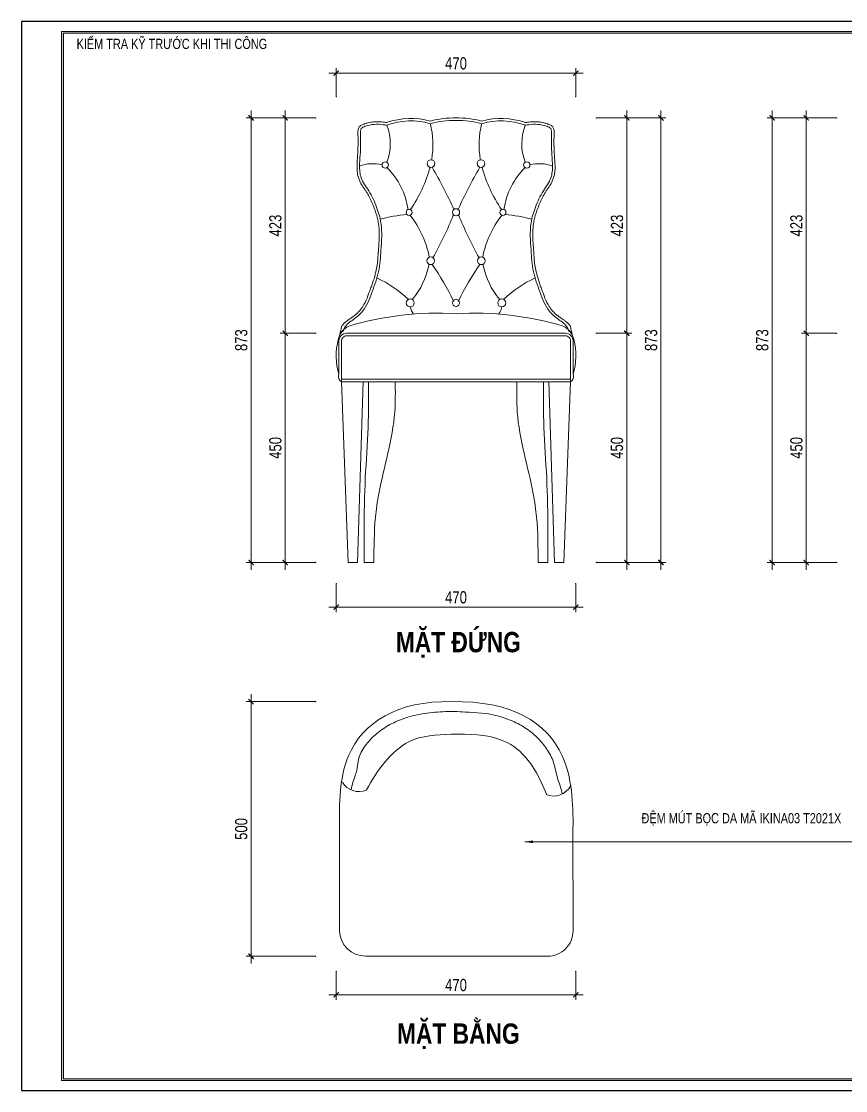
# Model space of a CAD drawing. Header units: millimetres. Extents: x 1589010 to 1594949, y -584021 to -581921.
# Drawn here: x 1589010 to 1590628, y -584021 to -581921 of the extents above; entities that cross this region are included whole.
import ezdxf
from ezdxf.enums import TextEntityAlignment as Align

# ---------------------------------------------------------------- set-up
doc = ezdxf.new("R2010")
doc.units = ezdxf.units.MM
doc.header["$LTSCALE"] = 100
doc.header["$MEASUREMENT"] = 0
doc.layers.get('0').update_dxf_attribs({"lineweight": 13})
doc.layers.add('DWGshare.com_Defpoints_DWGshare.com', color=7, linetype='Continuous', lineweight=13, plot=False)
for name, color, linetype, lineweight in [('DWGshare.com_IKINA -  KICHTHUOC_DWGshare.com', 8, 'Continuous', 13), ('DWGshare.com_IKINA - TEXT_DWGshare.com', 7, 'Continuous', 20), ('DWGshare.com_KICHTHUOC_DWGshare.com', 8, 'Continuous', 13), ('DWGshare.com_NOITHAT_DWGshare.com', 255, 'Continuous', 13)]:
    doc.layers.add(name, color=color, linetype=linetype, lineweight=lineweight)
doc.layers.add('DWGshare.com_IN NHANH_DWGshare.com', color=4, linetype='Continuous')
doc.styles.add('IKINA 1', font='CN-Arial.ttf', dxfattribs={"width": 0.8})
doc.styles.add('IKINA 3', font='arialbd.ttf', dxfattribs={"width": 0.9})
doc.dimstyles.new('D1-12', dxfattribs={"dimscale": 0.12, "dimtxt": 200, "dimasz": 80, "dimexe": 0.1, "dimexo": 0, "dimgap": 60, "dimtad": 1, "dimdec": 0, "dimzin": 0, "dimdsep": 46, "dimtxsty": 'IKINA 1', "dimblk": 'LTT1', "dimcen": 100, "dimdle": 1.5, "dimclrd": 256, "dimclre": 256, "dimclrt": 7, "dimadec": 0, "dimazin": 0, "dimtfac": 1, "dimtdec": 0, "dimtix": 1, "dimtmove": 2, "dimatfit": 3, "dimfxl": 1, "dimtolj": 1, "dimtzin": 0, "dimlwd": -1, "dimlwe": -1, "dimarcsym": 0})
doc.dimstyles.new('D1-20', dxfattribs={"dimscale": 0.2, "dimtxt": 200, "dimasz": 80, "dimexe": 0.18, "dimexo": 0, "dimgap": 60, "dimtad": 1, "dimdec": 0, "dimzin": 0, "dimdsep": 46, "dimtxsty": 'IKINA 1', "dimblk": 'LTT1', "dimcen": 100, "dimdle": 1.5, "dimclrd": 256, "dimclre": 256, "dimclrt": 7, "dimadec": 0, "dimazin": 0, "dimtfac": 1, "dimtdec": 0, "dimtix": 1, "dimtmove": 2, "dimatfit": 3, "dimfxl": 1, "dimtolj": 1, "dimtzin": 0, "dimlwd": -1, "dimlwe": -1, "dimarcsym": 0})

# ---------------------------------------------------------------- blocks, each defined once
blk = doc.blocks.new('KHUNG A4 1-100')
h = blk.add_hatch(color=256)
h.paths.add_polyline_path([(825, 20766), (29462, 20766), (29462, 234), (825, 234)], flags=16)
h.paths.add_polyline_path([(29498, 199), (789, 199), (789, 20801), (29498, 20801)])
for points in [[(29498, 199), (789, 199), (789, 20801), (29498, 20801)], [(825, 20766), (29462, 20766), (29462, 234), (825, 234)]]:
    blk.add_lwpolyline(points, close=True)
at = {"layer": 'DWGshare.com_Defpoints_DWGshare.com'}
blk.add_lwpolyline([(0, 21000), (29697, 21000), (29697, 0), (0, 0)], close=True, dxfattribs=at)
blk = doc.blocks.new('LTT1')
at = {"layer": 'DWGshare.com_KICHTHUOC_DWGshare.com'}
for p, q in [((-1.5, 0), (1.5, 0)), ((0, -1), (0, 1))]:
    blk.add_line(p, q, dxfattribs=at)
at = {"layer": 'DWGshare.com_KICHTHUOC_DWGshare.com', "color": 2, "const_width": 0.25}
blk.add_lwpolyline([(-0.53, -0.53), (0.53, 0.53)], dxfattribs=at)
blk = doc.blocks.new('*D2')
at = {"layer": 'DWGshare.com_Defpoints_DWGshare.com', "color": 0, "transparency": 16777216}
for p in [(1589587.9, -582110.4), (1589527.9, -582533.5), (1589587.9, -582533.5)]:
    blk.add_point(p, dxfattribs=at)
at = {"layer": 'DWGshare.com_IKINA -  KICHTHUOC_DWGshare.com', "transparency": 16777216}
for p, q in [((1589587.9, -582110.4), (1589527.9, -582110.4)), ((1589527.9, -582120), (1589527.9, -582523.9)), ((1589587.9, -582533.5), (1589527.9, -582533.5))]:
    blk.add_line(p, q, dxfattribs=at)
at = {"layer": 'DWGshare.com_IKINA -  KICHTHUOC_DWGshare.com', "transparency": 16777216, "xscale": 9.6, "yscale": 9.6, "zscale": 9.6}
for p, rotation in [((1589527.9, -582110.4), 90), ((1589527.9, -582533.5), 270)]:
    blk.add_blockref('LTT1', p, dxfattribs=dict(at, rotation=rotation))
at = {"layer": 'DWGshare.com_IKINA -  KICHTHUOC_DWGshare.com', "color": 7, "transparency": 16777216, "insert": (1589508.7, -582321.9), "char_height": 24, "attachment_point": 5, "rotation": 90, "style": 'IKINA 1'}
blk.add_mtext('\\A1;423', dxfattribs=at)
blk = doc.blocks.new('*D3')
at = {"layer": 'DWGshare.com_Defpoints_DWGshare.com', "color": 0, "transparency": 16777216}
for p in [(1589587.9, -582533.5), (1589527.9, -582983.5), (1589587.9, -582983.5)]:
    blk.add_point(p, dxfattribs=at)
at = {"layer": 'DWGshare.com_IKINA -  KICHTHUOC_DWGshare.com', "transparency": 16777216}
for p, q in [((1589587.9, -582533.5), (1589527.9, -582533.5)), ((1589527.9, -582543.1), (1589527.9, -582973.9)), ((1589587.9, -582983.5), (1589527.9, -582983.5))]:
    blk.add_line(p, q, dxfattribs=at)
at = {"layer": 'DWGshare.com_IKINA -  KICHTHUOC_DWGshare.com', "transparency": 16777216, "xscale": 9.6, "yscale": 9.6, "zscale": 9.6}
for p, rotation in [((1589527.9, -582533.5), 90), ((1589527.9, -582983.5), 270)]:
    blk.add_blockref('LTT1', p, dxfattribs=dict(at, rotation=rotation))
at = {"layer": 'DWGshare.com_IKINA -  KICHTHUOC_DWGshare.com', "color": 7, "transparency": 16777216, "insert": (1589508.7, -582758.5), "char_height": 24, "attachment_point": 5, "rotation": 90, "style": 'IKINA 1'}
blk.add_mtext('\\A1;450', dxfattribs=at)
blk = doc.blocks.new('*D4')
at = {"layer": 'DWGshare.com_Defpoints_DWGshare.com', "color": 0, "transparency": 16777216}
for p in [(1589587.9, -582110.4), (1589460.9, -582983.5), (1589587.9, -582983.5)]:
    blk.add_point(p, dxfattribs=at)
at = {"layer": 'DWGshare.com_IKINA -  KICHTHUOC_DWGshare.com', "transparency": 16777216}
for p, q in [((1589587.9, -582110.4), (1589460.9, -582110.4)), ((1589460.9, -582120), (1589460.9, -582973.9)), ((1589587.9, -582983.5), (1589460.9, -582983.5))]:
    blk.add_line(p, q, dxfattribs=at)
at = {"layer": 'DWGshare.com_IKINA -  KICHTHUOC_DWGshare.com', "transparency": 16777216, "xscale": 9.6, "yscale": 9.6, "zscale": 9.6}
for p, rotation in [((1589460.9, -582110.4), 90), ((1589460.9, -582983.5), 270)]:
    blk.add_blockref('LTT1', p, dxfattribs=dict(at, rotation=rotation))
at = {"layer": 'DWGshare.com_IKINA -  KICHTHUOC_DWGshare.com', "color": 7, "transparency": 16777216, "insert": (1589441.7, -582546.9), "char_height": 24, "attachment_point": 5, "rotation": 90, "style": 'IKINA 1'}
blk.add_mtext('\\A1;873', dxfattribs=at)
blk = doc.blocks.new('*D5')
at = {"layer": 'DWGshare.com_Defpoints_DWGshare.com', "color": 0, "transparency": 16777216}
for p in [(1590138.6, -582110.4), (1590138.6, -582533.5), (1590198.6, -582533.5)]:
    blk.add_point(p, dxfattribs=at)
at = {"layer": 'DWGshare.com_IKINA -  KICHTHUOC_DWGshare.com', "transparency": 16777216}
for p, q in [((1590138.6, -582110.4), (1590198.6, -582110.4)), ((1590198.6, -582120), (1590198.6, -582523.9)), ((1590138.6, -582533.5), (1590198.6, -582533.5))]:
    blk.add_line(p, q, dxfattribs=at)
at = {"layer": 'DWGshare.com_IKINA -  KICHTHUOC_DWGshare.com', "transparency": 16777216, "xscale": 9.6, "yscale": 9.6, "zscale": 9.6}
for p, rotation in [((1590198.6, -582110.4), 90), ((1590198.6, -582533.5), 270)]:
    blk.add_blockref('LTT1', p, dxfattribs=dict(at, rotation=rotation))
at = {"layer": 'DWGshare.com_IKINA -  KICHTHUOC_DWGshare.com', "color": 7, "transparency": 16777216, "insert": (1590179.4, -582321.9), "char_height": 24, "attachment_point": 5, "rotation": 90, "style": 'IKINA 1'}
blk.add_mtext('\\A1;423', dxfattribs=at)
blk = doc.blocks.new('*D6')
at = {"layer": 'DWGshare.com_Defpoints_DWGshare.com', "color": 0, "transparency": 16777216}
for p in [(1590138.6, -582533.5), (1590138.6, -582983.5), (1590198.6, -582983.5)]:
    blk.add_point(p, dxfattribs=at)
at = {"layer": 'DWGshare.com_IKINA -  KICHTHUOC_DWGshare.com', "transparency": 16777216}
for p, q in [((1590138.6, -582533.5), (1590198.6, -582533.5)), ((1590198.6, -582543.1), (1590198.6, -582973.9)), ((1590138.6, -582983.5), (1590198.6, -582983.5))]:
    blk.add_line(p, q, dxfattribs=at)
at = {"layer": 'DWGshare.com_IKINA -  KICHTHUOC_DWGshare.com', "transparency": 16777216, "xscale": 9.6, "yscale": 9.6, "zscale": 9.6}
for p, rotation in [((1590198.6, -582533.5), 90), ((1590198.6, -582983.5), 270)]:
    blk.add_blockref('LTT1', p, dxfattribs=dict(at, rotation=rotation))
at = {"layer": 'DWGshare.com_IKINA -  KICHTHUOC_DWGshare.com', "color": 7, "transparency": 16777216, "insert": (1590179.4, -582758.5), "char_height": 24, "attachment_point": 5, "rotation": 90, "style": 'IKINA 1'}
blk.add_mtext('\\A1;450', dxfattribs=at)
blk = doc.blocks.new('*D7')
at = {"layer": 'DWGshare.com_Defpoints_DWGshare.com', "color": 0, "transparency": 16777216}
for p in [(1590138.6, -582110.4), (1590138.6, -582983.5), (1590265.6, -582983.5)]:
    blk.add_point(p, dxfattribs=at)
at = {"layer": 'DWGshare.com_IKINA -  KICHTHUOC_DWGshare.com', "transparency": 16777216}
for p, q in [((1590138.6, -582110.4), (1590265.6, -582110.4)), ((1590265.6, -582120), (1590265.6, -582973.9)), ((1590138.6, -582983.5), (1590265.6, -582983.5))]:
    blk.add_line(p, q, dxfattribs=at)
at = {"layer": 'DWGshare.com_IKINA -  KICHTHUOC_DWGshare.com', "transparency": 16777216, "xscale": 9.6, "yscale": 9.6, "zscale": 9.6}
for p, rotation in [((1590265.6, -582110.4), 90), ((1590265.6, -582983.5), 270)]:
    blk.add_blockref('LTT1', p, dxfattribs=dict(at, rotation=rotation))
at = {"layer": 'DWGshare.com_IKINA -  KICHTHUOC_DWGshare.com', "color": 7, "transparency": 16777216, "insert": (1590246.4, -582546.9), "char_height": 24, "attachment_point": 5, "rotation": 90, "style": 'IKINA 1'}
blk.add_mtext('\\A1;873', dxfattribs=at)
blk = doc.blocks.new('*D8')
at = {"layer": 'DWGshare.com_Defpoints_DWGshare.com', "color": 0, "transparency": 16777216}
for p in [(1590610.9, -582110.4), (1590550.9, -582533.5), (1590610.9, -582533.5)]:
    blk.add_point(p, dxfattribs=at)
at = {"layer": 'DWGshare.com_IKINA -  KICHTHUOC_DWGshare.com', "transparency": 16777216}
for p, q in [((1590610.9, -582110.4), (1590550.9, -582110.4)), ((1590550.9, -582120), (1590550.9, -582523.9)), ((1590610.9, -582533.5), (1590550.9, -582533.5))]:
    blk.add_line(p, q, dxfattribs=at)
at = {"layer": 'DWGshare.com_IKINA -  KICHTHUOC_DWGshare.com', "transparency": 16777216, "xscale": 9.6, "yscale": 9.6, "zscale": 9.6}
for p, rotation in [((1590550.9, -582110.4), 90), ((1590550.9, -582533.5), 270)]:
    blk.add_blockref('LTT1', p, dxfattribs=dict(at, rotation=rotation))
at = {"layer": 'DWGshare.com_IKINA -  KICHTHUOC_DWGshare.com', "color": 7, "transparency": 16777216, "insert": (1590531.7, -582321.9), "char_height": 24, "attachment_point": 5, "rotation": 90, "style": 'IKINA 1'}
blk.add_mtext('\\A1;423', dxfattribs=at)
blk = doc.blocks.new('*D9')
at = {"layer": 'DWGshare.com_Defpoints_DWGshare.com', "color": 0, "transparency": 16777216}
for p in [(1590610.9, -582533.5), (1590550.9, -582983.5), (1590610.9, -582983.5)]:
    blk.add_point(p, dxfattribs=at)
at = {"layer": 'DWGshare.com_IKINA -  KICHTHUOC_DWGshare.com', "transparency": 16777216}
for p, q in [((1590610.9, -582533.5), (1590550.9, -582533.5)), ((1590550.9, -582543.1), (1590550.9, -582973.9)), ((1590610.9, -582983.5), (1590550.9, -582983.5))]:
    blk.add_line(p, q, dxfattribs=at)
at = {"layer": 'DWGshare.com_IKINA -  KICHTHUOC_DWGshare.com', "transparency": 16777216, "xscale": 9.6, "yscale": 9.6, "zscale": 9.6}
for p, rotation in [((1590550.9, -582533.5), 90), ((1590550.9, -582983.5), 270)]:
    blk.add_blockref('LTT1', p, dxfattribs=dict(at, rotation=rotation))
at = {"layer": 'DWGshare.com_IKINA -  KICHTHUOC_DWGshare.com', "color": 7, "transparency": 16777216, "insert": (1590531.7, -582758.5), "char_height": 24, "attachment_point": 5, "rotation": 90, "style": 'IKINA 1'}
blk.add_mtext('\\A1;450', dxfattribs=at)
blk = doc.blocks.new('*D10')
at = {"layer": 'DWGshare.com_Defpoints_DWGshare.com', "color": 0, "transparency": 16777216}
for p in [(1590610.9, -582110.4), (1590483.9, -582983.5), (1590610.9, -582983.5)]:
    blk.add_point(p, dxfattribs=at)
at = {"layer": 'DWGshare.com_IKINA -  KICHTHUOC_DWGshare.com', "transparency": 16777216}
for p, q in [((1590610.9, -582110.4), (1590483.9, -582110.4)), ((1590483.9, -582120), (1590483.9, -582973.9)), ((1590610.9, -582983.5), (1590483.9, -582983.5))]:
    blk.add_line(p, q, dxfattribs=at)
at = {"layer": 'DWGshare.com_IKINA -  KICHTHUOC_DWGshare.com', "transparency": 16777216, "xscale": 9.6, "yscale": 9.6, "zscale": 9.6}
for p, rotation in [((1590483.9, -582110.4), 90), ((1590483.9, -582983.5), 270)]:
    blk.add_blockref('LTT1', p, dxfattribs=dict(at, rotation=rotation))
at = {"layer": 'DWGshare.com_IKINA -  KICHTHUOC_DWGshare.com', "color": 7, "transparency": 16777216, "insert": (1590464.7, -582546.9), "char_height": 24, "attachment_point": 5, "rotation": 90, "style": 'IKINA 1'}
blk.add_mtext('\\A1;873', dxfattribs=at)
blk = doc.blocks.new('*D14')
at = {"layer": 'DWGshare.com_Defpoints_DWGshare.com', "color": 0, "transparency": 16777216}
for p in [(1590098.5, -582022.6), (1589628.1, -582068.6), (1590098.5, -582068.6)]:
    blk.add_point(p, dxfattribs=at)
at = {"layer": 'DWGshare.com_IKINA -  KICHTHUOC_DWGshare.com', "transparency": 16777216}
for p, q in [((1589628.1, -582068.6), (1589628.1, -582022.6)), ((1589637.7, -582022.6), (1590088.9, -582022.6)), ((1590098.5, -582068.6), (1590098.5, -582022.6))]:
    blk.add_line(p, q, dxfattribs=at)
at = {"layer": 'DWGshare.com_IKINA -  KICHTHUOC_DWGshare.com', "transparency": 16777216, "xscale": 9.6, "yscale": 9.6, "zscale": 9.6, "rotation": 180}
blk.add_blockref('LTT1', (1589628.1, -582022.6), dxfattribs=at)
at = {"layer": 'DWGshare.com_IKINA -  KICHTHUOC_DWGshare.com', "transparency": 16777216, "xscale": 9.6, "yscale": 9.6, "zscale": 9.6}
blk.add_blockref('LTT1', (1590098.5, -582022.6), dxfattribs=at)
at = {"layer": 'DWGshare.com_IKINA -  KICHTHUOC_DWGshare.com', "color": 7, "transparency": 16777216, "insert": (1589863.3, -582003.4), "char_height": 24, "attachment_point": 5, "style": 'IKINA 1'}
blk.add_mtext('\\A1;470', dxfattribs=at)
blk = doc.blocks.new('*D15')
at = {"layer": 'DWGshare.com_Defpoints_DWGshare.com', "color": 0, "transparency": 16777216}
for p in [(1589628.1, -583025.3), (1590098.5, -583025.3), (1590098.5, -583071.3)]:
    blk.add_point(p, dxfattribs=at)
at = {"layer": 'DWGshare.com_IKINA -  KICHTHUOC_DWGshare.com', "transparency": 16777216}
for p, q in [((1589628.1, -583025.3), (1589628.1, -583071.3)), ((1590098.5, -583025.3), (1590098.5, -583071.3)), ((1589637.7, -583071.3), (1590088.9, -583071.3))]:
    blk.add_line(p, q, dxfattribs=at)
at = {"layer": 'DWGshare.com_IKINA -  KICHTHUOC_DWGshare.com', "transparency": 16777216, "xscale": 9.6, "yscale": 9.6, "zscale": 9.6, "rotation": 180}
blk.add_blockref('LTT1', (1589628.1, -583071.3), dxfattribs=at)
at = {"layer": 'DWGshare.com_IKINA -  KICHTHUOC_DWGshare.com', "transparency": 16777216, "xscale": 9.6, "yscale": 9.6, "zscale": 9.6}
blk.add_blockref('LTT1', (1590098.5, -583071.3), dxfattribs=at)
at = {"layer": 'DWGshare.com_IKINA -  KICHTHUOC_DWGshare.com', "color": 7, "transparency": 16777216, "insert": (1589863.3, -583052.1), "char_height": 24, "attachment_point": 5, "style": 'IKINA 1'}
blk.add_mtext('\\A1;470', dxfattribs=at)
blk = doc.blocks.new('*D20')
at = {"layer": 'DWGshare.com_Defpoints_DWGshare.com', "color": 0, "transparency": 16777216}
for p in [(1589628.1, -583786.8), (1590098.5, -583786.8), (1590098.5, -583832.8)]:
    blk.add_point(p, dxfattribs=at)
at = {"layer": 'DWGshare.com_IKINA -  KICHTHUOC_DWGshare.com', "transparency": 16777216}
for p, q in [((1589628.1, -583786.8), (1589628.1, -583832.8)), ((1590098.5, -583786.8), (1590098.5, -583832.8)), ((1589637.7, -583832.8), (1590088.9, -583832.8))]:
    blk.add_line(p, q, dxfattribs=at)
at = {"layer": 'DWGshare.com_IKINA -  KICHTHUOC_DWGshare.com', "transparency": 16777216, "xscale": 9.6, "yscale": 9.6, "zscale": 9.6, "rotation": 180}
blk.add_blockref('LTT1', (1589628.1, -583832.8), dxfattribs=at)
at = {"layer": 'DWGshare.com_IKINA -  KICHTHUOC_DWGshare.com', "transparency": 16777216, "xscale": 9.6, "yscale": 9.6, "zscale": 9.6}
blk.add_blockref('LTT1', (1590098.5, -583832.8), dxfattribs=at)
at = {"layer": 'DWGshare.com_IKINA -  KICHTHUOC_DWGshare.com', "color": 7, "transparency": 16777216, "insert": (1589863.3, -583813.6), "char_height": 24, "attachment_point": 5, "style": 'IKINA 1'}
blk.add_mtext('\\A1;470', dxfattribs=at)
blk = doc.blocks.new('*D21')
at = {"layer": 'DWGshare.com_Defpoints_DWGshare.com', "color": 0, "transparency": 16777216}
for p in [(1589587.9, -583256.9), (1589460.9, -583756.9), (1589587.9, -583756.9)]:
    blk.add_point(p, dxfattribs=at)
at = {"layer": 'DWGshare.com_IKINA -  KICHTHUOC_DWGshare.com', "transparency": 16777216}
for p, q in [((1589587.9, -583256.9), (1589460.9, -583256.9)), ((1589460.9, -583266.5), (1589460.9, -583747.3)), ((1589587.9, -583756.9), (1589460.9, -583756.9))]:
    blk.add_line(p, q, dxfattribs=at)
at = {"layer": 'DWGshare.com_IKINA -  KICHTHUOC_DWGshare.com', "transparency": 16777216, "xscale": 9.6, "yscale": 9.6, "zscale": 9.6}
for p, rotation in [((1589460.9, -583256.9), 90), ((1589460.9, -583756.9), 270)]:
    blk.add_blockref('LTT1', p, dxfattribs=dict(at, rotation=rotation))
at = {"layer": 'DWGshare.com_IKINA -  KICHTHUOC_DWGshare.com', "color": 7, "transparency": 16777216, "insert": (1589441.7, -583506.9), "char_height": 24, "attachment_point": 5, "rotation": 90, "style": 'IKINA 1'}
blk.add_mtext('\\A1;500', dxfattribs=at)

msp = doc.modelspace()

# ---------------------------------------------------------------- linework, layer by layer
at = {"layer": 'DWGshare.com_IN NHANH_DWGshare.com'}
msp.add_lwpolyline([(1589009.9, -584020.8), (1591979.6, -584020.8), (1591979.6, -581920.8), (1589009.9, -581920.8)], close=True, dxfattribs=at)
at = {"layer": 'DWGshare.com_NOITHAT_DWGshare.com'}
for p, q in [((1589638.4, -582628.2), (1589651.5, -582983.5)), ((1589680.9, -582628.2), (1589669.8, -582983.5)), ((1590045.6, -582628.2), (1590056.7, -582983.5)), ((1590088.1, -582628.2), (1590075, -582983.5))]:
    msp.add_line(p, q, dxfattribs=at)
for points in [[(1589633.4, -582614.4), (1589633.4, -582548.5, -0.414214), (1589648.4, -582533.5), (1589863.3, -582533.5)], [(1589638.4, -582628.2), (1589638.4, -582548.5, -0.414214), (1589648.4, -582538.5), (1589863.3, -582538.5)], [(1590093.1, -582614.4), (1590093.1, -582548.5, 0.414214), (1590078.1, -582533.5), (1589863.3, -582533.5)], [(1590088.1, -582628.2), (1590088.1, -582548.5, 0.414214), (1590078.1, -582538.5), (1589863.3, -582538.5)], [(1589634.6, -583506.6), (1589634.4, -583707.1, 0.399646), (1589685.4, -583756.9), (1590043.1, -583756.9, 0.414214), (1590093.1, -583706.9), (1590092.9, -583506.6)]]:
    msp.add_lwpolyline(points, format="xyb", dxfattribs=at)
for points in [[(1589638.4, -582623.5), (1589863.3, -582623.5)], [(1590088.1, -582623.5), (1589863.3, -582623.5)], [(1589638.4, -582628.5), (1589863.3, -582628.5)], [(1590088.1, -582628.5), (1589863.3, -582628.5)], [(1589651.5, -582983.5), (1589669.8, -582983.5)], [(1589651.5, -582983.5), (1589669.8, -582983.5)], [(1589682.8, -582983.5), (1589702, -582983.5)], [(1589682.8, -582983.5), (1589702, -582983.5)], [(1590043.7, -582983.5), (1590024.5, -582983.5)], [(1590043.7, -582983.5), (1590024.5, -582983.5)], [(1590075, -582983.5), (1590056.7, -582983.5)], [(1590075, -582983.5), (1590056.7, -582983.5)]]:
    msp.add_lwpolyline(points, dxfattribs=at)
for centre, radius in [((1589724.3, -582202.8), 6.22), ((1589814.1, -582200.1), 7.54), ((1589912.4, -582200.1), 7.54), ((1590002.2, -582202.8), 6.22), ((1589771.2, -582295.9), 5.94), ((1589955.3, -582295.9), 5.94), ((1589813.6, -582391.1), 7.54), ((1589912.9, -582391.1), 7.54), ((1589773.4, -582473.8), 7.92), ((1589953.1, -582473.8), 7.92)]:
    msp.add_circle(centre, radius, dxfattribs=at)
for centre, radius, start, end in [((1589774.9, -582252.2), 140.9, 74.3164, 109.8747), ((1589774.9, -582252.2), 135.9, 73.7435, 110.4204), ((1589860.4, -582296.7), 181.3, 89.1096, 105.1935), ((1589860.4, -582296.7), 186.3, 89.1096, 104.762), ((1589866.1, -582296.7), 186.3, 75.238, 90.8904), ((1589866.1, -582296.7), 181.3, 74.8065, 90.8904), ((1589951.6, -582252.2), 140.9, 70.1253, 105.6836), ((1589951.6, -582252.2), 135.9, 69.5796, 106.2565), ((1589633.9, -582161.1), 100.3, 338.9425, 21.1536), ((1589644.3, -582163.2), 173.6, 350.4866, 13.8205), ((1590082.2, -582163.2), 173.6, 166.1795, 189.5134), ((1590092.7, -582161.1), 100.3, 158.8464, 201.0575), ((1589699.3, -582271.7), 71.4, 74.7612, 110.922), ((1590027.2, -582271.7), 71.4, 69.078, 105.2388), ((1589622.5, -582312.8), 148.5, 8.7426, 44.8822), ((1589535.6, -582130), 287.3, 326.0729, 344.4137), ((1588856.2, -582755), 1105.5, 24.8709, 29.7011), ((1590870.3, -582755), 1105.5, 150.2989, 155.1291), ((1590191, -582130), 287.3, 195.5863, 213.9271), ((1590104, -582312.8), 148.5, 135.1178, 171.2574), ((1589795, -582609.1), 310.3, 95.17, 105.034), ((1589621.1, -582420.9), 193.3, 10.9743, 38.1562), ((1589057, -581967.7), 867.9, 331.2631, 337.4564), ((1589863.3, -582295.8), 7.09, 90, 270), ((1589863.3, -582295.8), 7.09, 270, 90), ((1590669.5, -581967.7), 867.9, 202.5436, 208.7369), ((1590105.4, -582420.9), 193.3, 141.8438, 169.0257), ((1589931.5, -582609.1), 310.3, 74.966, 84.83), ((1589662.4, -582369.8), 150.6, 319.7876, 349.2193), ((1589440.2, -582666.2), 461.8, 25.1386, 35.4747), ((1590286.4, -582666.2), 461.8, 144.5253, 154.8614), ((1590064.1, -582369.8), 150.6, 190.7807, 220.2124), ((1589612, -582632.8), 229.1, 46.4557, 65.2322), ((1590114.6, -582632.8), 229.1, 114.7678, 133.5443), ((1589863.3, -582473.8), 6.95, 90, 270), ((1589863.3, -582473.8), 6.95, 270, 90), ((1589826.6, -583101.3), 607.5, 86.5409, 106.6406), ((1589800.9, -582477.7), 27.7, 188.272, 220.6432), ((1589899.9, -583101.3), 607.5, 73.3594, 93.4591), ((1589925.7, -582477.7), 27.7, 319.3568, 351.728), ((1589669.1, -582553.1), 37.7, 115.8779, 168.0667), ((1590057.4, -582553.1), 37.7, 11.9333, 64.1221), ((1589755.5, -582577.8), 127.5, 165.2657, 196.7218), ((1589971, -582577.8), 127.5, 343.2782, 14.7343), ((1589642.8, -582619), 10.4, 154.0997, 245.2467), ((1590083.7, -582619), 10.4, 294.7533, 25.9003), ((1589672.5, -583395.6), 37.9, 211.218, 293.114), ((1590054.8, -583404.5), 37.8, 247.2919, 332.6827)]:
    msp.add_arc(centre, radius, start, end, dxfattribs=at)
for points, knots in [([(1589634.6, -582539.3), (1589636.7, -582528.3), (1589636.9, -582527.7), (1589637.4, -582526.8), (1589637.7, -582526.4), (1589638.1, -582520.5), (1589638.4, -582520.1), (1589639.2, -582518.9), (1589639.7, -582518.1), (1589641.7, -582515.6), (1589643.3, -582514), (1589646.5, -582511.1), (1589648.2, -582509.8), (1589651.6, -582507.3), (1589653.3, -582506.1), (1589656, -582504.3), (1589657, -582503.6), (1589659, -582502.2), (1589659.9, -582501.5), (1589662.8, -582499.4), (1589664.6, -582498), (1589668.1, -582495), (1589669.8, -582493.5), (1589673, -582490.4), (1589674.4, -582488.8), (1589677, -582485.6), (1589678.2, -582484), (1589680.5, -582480.6), (1589681.6, -582478.8), (1589685.5, -582471.6), (1589688, -582465.8), (1589691.3, -582457.3), (1589692.2, -582454.9), (1589693.6, -582451), (1589694.2, -582449.5), (1589695.3, -582446.5), (1589695.8, -582445.1), (1589697.4, -582440.7), (1589698.4, -582437.8), (1589701.4, -582429.1), (1589703.3, -582423.4), (1589705.2, -582415.7), (1589705.7, -582413.8), (1589706.6, -582409.7), (1589707, -582407.5), (1589707.8, -582403.1), (1589708.1, -582400.9), (1589709, -582394.2), (1589709.4, -582389.7), (1589710.1, -582381.8), (1589710.3, -582378.5), (1589710.7, -582373.3), (1589710.8, -582371.5), (1589711.3, -582365.5), (1589711.6, -582361.3), (1589712.3, -582349.2), (1589712.7, -582341.4), (1589712.4, -582330.6), (1589712.2, -582327.5), (1589711.7, -582322.5), (1589711.4, -582320.4), (1589710.9, -582316.7), (1589710.6, -582315), (1589709.9, -582311.5), (1589709.5, -582309.7), (1589708.2, -582304.5), (1589707.2, -582301.1), (1589705.1, -582294.3), (1589703.9, -582291.1), (1589701.3, -582284), (1589699.8, -582280.1), (1589696.5, -582272.6), (1589694.8, -582268.9), (1589691.7, -582263.2), (1589690.6, -582261), (1589688.8, -582258), (1589688.2, -582257.1), (1589686.6, -582254.5), (1589685.4, -582252.8), (1589683, -582249.2), (1589681.8, -582247.4), (1589678.8, -582242.7), (1589677, -582239.8), (1589674.7, -582235.5), (1589674.1, -582234.1), (1589673.1, -582231.8), (1589672.7, -582230.7), (1589671.8, -582228.3), (1589671.4, -582227), (1589670.7, -582224.2), (1589670.4, -582222.8), (1589669.7, -582219.1), (1589669.4, -582216.8), (1589669, -582212.1), (1589668.9, -582209.8), (1589668.8, -582202.6), (1589669.1, -582197.7), (1589669.5, -582191.3), (1589669.6, -582189.6), (1589669.9, -582186.2), (1589670, -582184.6), (1589670.3, -582179.6), (1589670.5, -582176.4), (1589670.9, -582166.5), (1589671.1, -582159.9), (1589671, -582151.6), (1589670.9, -582150.3), (1589670.9, -582148), (1589670.8, -582147), (1589670.8, -582145.2), (1589670.7, -582144.3), (1589670.7, -582142.9), (1589670.6, -582142.5), (1589670.6, -582141.6), (1589670.6, -582141.1), (1589670.5, -582139.6), (1589670.5, -582138.6), (1589670.6, -582136.5), (1589670.7, -582135.4), (1589671, -582133.4), (1589671.2, -582132.4), (1589671.9, -582130.5), (1589672.4, -582129.6), (1589673.3, -582128.4), (1589673.5, -582128.1), (1589674, -582127.5), (1589674.2, -582127.2), (1589675, -582126.5), (1589675.5, -582126), (1589677.1, -582124.9), (1589678.1, -582124.3), (1589680.2, -582123.3), (1589681.2, -582122.9), (1589682.6, -582122.4), (1589683, -582122.3), (1589683.7, -582122), (1589684.1, -582121.9), (1589685.3, -582121.5), (1589686, -582121.3), (1589688.3, -582120.6), (1589689.8, -582120.2), (1589694.3, -582119.2), (1589697.3, -582118.7), (1589703.2, -582118.1), (1589706, -582118), (1589711, -582118), (1589713.2, -582118.1), (1589716.9, -582118.3), (1589718.4, -582118.5), (1589721, -582118.8), (1589722, -582118.9), (1589724.1, -582119.2), (1589725.1, -582119.4), (1589726.4, -582119.6), (1589726.7, -582119.7), (1589727, -582119.7)], [8.009781, 8.009781, 8.009781, 8.009781, 9.520951, 9.520951, 10.734787, 10.734787, 11.948623, 11.948623, 14.376296, 14.376296, 20.231453, 20.231453, 26.08661, 26.08661, 31.941768, 31.941768, 35.523547, 35.523547, 39.105326, 39.105326, 46.268884, 46.268884, 53.606628, 53.606628, 60.604178, 60.604178, 67.320621, 67.320621, 74.037065, 74.037065, 93.472084, 93.472084, 101.159925, 101.159925, 105.794238, 105.794238, 110.428551, 110.428551, 119.697178, 119.697178, 138.234431, 138.234431, 144.403983, 144.403983, 151.350455, 151.350455, 158.296927, 158.296927, 172.189871, 172.189871, 182.200427, 182.200427, 187.565627, 187.565627, 200.03889, 200.03889, 223.947493, 223.947493, 233.533169, 233.533169, 239.923085, 239.923085, 245.484178, 245.484178, 251.04527, 251.04527, 262.167455, 262.167455, 272.712977, 272.712977, 285.291119, 285.291119, 297.869261, 297.869261, 305.475725, 305.475725, 308.684698, 308.684698, 315.102645, 315.102645, 321.520593, 321.520593, 331.20652, 331.20652, 335.313046, 335.313046, 338.301832, 338.301832, 342.213131, 342.213131, 346.12443, 346.12443, 352.602571, 352.602571, 359.080711, 359.080711, 373.211648, 373.211648, 378.350786, 378.350786, 383.489924, 383.489924, 393.7682, 393.7682, 414.324753, 414.324753, 418.242335, 418.242335, 421.032423, 421.032423, 423.488602, 423.488602, 424.738567, 424.738567, 425.988532, 425.988532, 428.488462, 428.488462, 430.988392, 430.988392, 433.065699, 433.065699, 435.143006, 435.143006, 435.84703, 435.84703, 436.551055, 436.551055, 437.959103, 437.959103, 440.608855, 440.608855, 443.258607, 443.258607, 444.306763, 444.306763, 445.354919, 445.354919, 447.45123, 447.45123, 451.643853, 451.643853, 460.029098, 460.029098, 468.195102, 468.195102, 474.357512, 474.357512, 478.804113, 478.804113, 481.79316, 481.79316, 484.782208, 484.782208, 485.686706, 485.686706, 485.686706, 485.686706]), ([(1590092, -582539.3), (1590089.8, -582528.3), (1590089.6, -582527.7), (1590089.1, -582526.8), (1590088.9, -582526.4), (1590088.4, -582520.5), (1590088.1, -582520.1), (1590087.4, -582518.9), (1590086.8, -582518.1), (1590084.8, -582515.6), (1590083.3, -582514), (1590080, -582511.1), (1590078.3, -582509.8), (1590074.9, -582507.3), (1590073.2, -582506.1), (1590070.5, -582504.3), (1590069.5, -582503.6), (1590067.6, -582502.2), (1590066.6, -582501.5), (1590063.8, -582499.4), (1590061.9, -582498), (1590058.4, -582495), (1590056.7, -582493.5), (1590053.6, -582490.4), (1590052.1, -582488.8), (1590049.5, -582485.6), (1590048.3, -582484), (1590046, -582480.6), (1590045, -582478.8), (1590041, -582471.6), (1590038.5, -582465.8), (1590035.2, -582457.3), (1590034.3, -582454.9), (1590032.9, -582451), (1590032.4, -582449.5), (1590031.3, -582446.5), (1590030.7, -582445.1), (1590029.1, -582440.7), (1590028.1, -582437.8), (1590025.1, -582429.1), (1590023.3, -582423.4), (1590021.3, -582415.7), (1590020.8, -582413.8), (1590019.9, -582409.7), (1590019.5, -582407.5), (1590018.8, -582403.1), (1590018.4, -582400.9), (1590017.5, -582394.2), (1590017.1, -582389.7), (1590016.4, -582381.8), (1590016.2, -582378.5), (1590015.8, -582373.3), (1590015.7, -582371.5), (1590015.3, -582365.5), (1590015, -582361.3), (1590014.2, -582349.2), (1590013.9, -582341.4), (1590014.2, -582330.6), (1590014.4, -582327.5), (1590014.8, -582322.5), (1590015.1, -582320.4), (1590015.6, -582316.7), (1590016, -582315), (1590016.6, -582311.5), (1590017, -582309.7), (1590018.3, -582304.5), (1590019.3, -582301.1), (1590021.5, -582294.3), (1590022.6, -582291.1), (1590025.3, -582284), (1590026.8, -582280.1), (1590030, -582272.6), (1590031.8, -582268.9), (1590034.8, -582263.2), (1590036, -582261), (1590037.8, -582258), (1590038.3, -582257.1), (1590039.9, -582254.5), (1590041.1, -582252.8), (1590043.5, -582249.2), (1590044.7, -582247.4), (1590047.7, -582242.7), (1590049.5, -582239.8), (1590051.8, -582235.5), (1590052.4, -582234.1), (1590053.5, -582231.8), (1590053.9, -582230.7), (1590054.7, -582228.3), (1590055.1, -582227), (1590055.9, -582224.2), (1590056.2, -582222.8), (1590056.9, -582219.1), (1590057.2, -582216.8), (1590057.6, -582212.1), (1590057.7, -582209.8), (1590057.8, -582202.6), (1590057.5, -582197.7), (1590057, -582191.3), (1590056.9, -582189.6), (1590056.7, -582186.2), (1590056.6, -582184.6), (1590056.2, -582179.6), (1590056, -582176.4), (1590055.6, -582166.5), (1590055.4, -582159.9), (1590055.6, -582151.6), (1590055.6, -582150.3), (1590055.7, -582148), (1590055.7, -582147), (1590055.8, -582145.2), (1590055.8, -582144.3), (1590055.9, -582142.9), (1590055.9, -582142.5), (1590055.9, -582141.6), (1590055.9, -582141.1), (1590056, -582139.6), (1590056, -582138.6), (1590055.9, -582136.5), (1590055.9, -582135.4), (1590055.5, -582133.4), (1590055.3, -582132.4), (1590054.6, -582130.5), (1590054.1, -582129.6), (1590053.3, -582128.4), (1590053, -582128.1), (1590052.6, -582127.5), (1590052.3, -582127.2), (1590051.5, -582126.5), (1590051, -582126), (1590049.5, -582124.9), (1590048.4, -582124.3), (1590046.3, -582123.3), (1590045.3, -582122.9), (1590043.9, -582122.4), (1590043.5, -582122.3), (1590042.8, -582122), (1590042.4, -582121.9), (1590041.3, -582121.5), (1590040.5, -582121.3), (1590038.2, -582120.6), (1590036.7, -582120.2), (1590032.2, -582119.2), (1590029.2, -582118.7), (1590023.4, -582118.1), (1590020.5, -582118), (1590015.5, -582118), (1590013.3, -582118.1), (1590009.6, -582118.3), (1590008.1, -582118.5), (1590005.5, -582118.8), (1590004.5, -582118.9), (1590002.5, -582119.2), (1590001.5, -582119.4), (1590000.2, -582119.6), (1589999.9, -582119.7), (1589999.6, -582119.7)], [8.009781, 8.009781, 8.009781, 8.009781, 9.520951, 9.520951, 10.734787, 10.734787, 11.948623, 11.948623, 14.376296, 14.376296, 20.231453, 20.231453, 26.08661, 26.08661, 31.941768, 31.941768, 35.523547, 35.523547, 39.105326, 39.105326, 46.268884, 46.268884, 53.606628, 53.606628, 60.604178, 60.604178, 67.320621, 67.320621, 74.037065, 74.037065, 93.472084, 93.472084, 101.159925, 101.159925, 105.794238, 105.794238, 110.428551, 110.428551, 119.697178, 119.697178, 138.234431, 138.234431, 144.403983, 144.403983, 151.350455, 151.350455, 158.296927, 158.296927, 172.189871, 172.189871, 182.200427, 182.200427, 187.565627, 187.565627, 200.03889, 200.03889, 223.947493, 223.947493, 233.533169, 233.533169, 239.923085, 239.923085, 245.484178, 245.484178, 251.04527, 251.04527, 262.167455, 262.167455, 272.712977, 272.712977, 285.291119, 285.291119, 297.869261, 297.869261, 305.475725, 305.475725, 308.684698, 308.684698, 315.102645, 315.102645, 321.520593, 321.520593, 331.20652, 331.20652, 335.313046, 335.313046, 338.301832, 338.301832, 342.213131, 342.213131, 346.12443, 346.12443, 352.602571, 352.602571, 359.080711, 359.080711, 373.211648, 373.211648, 378.350786, 378.350786, 383.489924, 383.489924, 393.7682, 393.7682, 414.324753, 414.324753, 418.242335, 418.242335, 421.032423, 421.032423, 423.488602, 423.488602, 424.738567, 424.738567, 425.988532, 425.988532, 428.488462, 428.488462, 430.988392, 430.988392, 433.065699, 433.065699, 435.143006, 435.143006, 435.84703, 435.84703, 436.551055, 436.551055, 437.959103, 437.959103, 440.608855, 440.608855, 443.258607, 443.258607, 444.306763, 444.306763, 445.354919, 445.354919, 447.45123, 447.45123, 451.643853, 451.643853, 460.029098, 460.029098, 468.195102, 468.195102, 474.357512, 474.357512, 478.804113, 478.804113, 481.79316, 481.79316, 484.782208, 484.782208, 485.686706, 485.686706, 485.686706, 485.686706]), ([(1589641, -582530.8), (1589641.4, -582530), (1589645.1, -582517.5), (1589660.9, -582507.5), (1589685.3, -582488.2), (1589698.5, -582452), (1589713.2, -582412.5), (1589716, -582366.5), (1589719.6, -582323.4), (1589707.5, -582284.3), (1589694.2, -582254.6), (1589677.7, -582234), (1589673, -582211.2), (1589675.3, -582182.3), (1589676.7, -582156), (1589674.9, -582130.8), (1589694, -582122.9), (1589710.9, -582122.1), (1589725, -582124.5), (1589727.5, -582124.9)], [8.009781, 8.009781, 8.009781, 8.009781, 10.622683, 33.643009, 60.853499, 103.335537, 145.213907, 187.505163, 240.853686, 273.142884, 308.858634, 338.510378, 349.996811, 378.013903, 423.678443, 435.470944, 444.200058, 479.6025, 486.99857, 486.99857, 486.99857, 486.99857]), ([(1590085.5, -582530.8), (1590085.1, -582530), (1590081.4, -582517.5), (1590065.6, -582507.5), (1590041.2, -582488.2), (1590028, -582452), (1590013.3, -582412.5), (1590010.5, -582366.5), (1590006.9, -582323.4), (1590019.1, -582284.3), (1590032.4, -582254.6), (1590048.8, -582234), (1590053.6, -582211.2), (1590051.2, -582182.3), (1590049.9, -582156), (1590051.6, -582130.8), (1590032.5, -582122.9), (1590015.6, -582122.1), (1590001.5, -582124.5), (1589999.1, -582124.9)], [8.009781, 8.009781, 8.009781, 8.009781, 10.622683, 33.643009, 60.853499, 103.335537, 145.213907, 187.505163, 240.853686, 273.142884, 308.858634, 338.510378, 349.996811, 378.013903, 423.678443, 435.470944, 444.200058, 479.6025, 486.99857, 486.99857, 486.99857, 486.99857]), ([(1589634.6, -583506.9), (1589633.6, -583456), (1589636.2, -583324.7), (1589748.8, -583254.7), (1589854, -583256.9)], [0, 0, 0, 0, 145.744339, 375.552776, 375.552776, 375.552776, 375.552776]), ([(1590092.9, -583506.9), (1590093.8, -583456), (1590085.7, -583324.7), (1589973.1, -583254.7), (1589854, -583256.9)], [0, 0, 0, 0, 145.744339, 375.552776, 375.552776, 375.552776, 375.552776]), ([(1589657.2, -583430.2), (1589658.3, -583425.1), (1589659.5, -583420.2), (1589662.3, -583410.5), (1589663.8, -583405.9), (1589666.8, -583398.1), (1589668.1, -583394.9), (1589672.4, -583362.6), (1589677.2, -583354.2), (1589688.6, -583338.4), (1589695, -583331.1), (1589709.6, -583317.6), (1589717.8, -583311.5), (1589735.7, -583300.5), (1589745.6, -583295.7), (1589767.2, -583287.6), (1589778.9, -583284.3), (1589804.1, -583279.4), (1589817.6, -583277.8), (1589839, -583276.9), (1589846.2, -583276.1), (1589854, -583276.2), (1589861.7, -583276.1), (1589868.9, -583276.9), (1589890.3, -583277.8), (1589921.3, -583279.4), (1589943, -583284.3), (1589954.7, -583287.6), (1589976.2, -583295.7), (1589986.1, -583300.5), (1590004.1, -583311.5), (1590012.2, -583317.6), (1590026.8, -583331.1), (1590033.3, -583338.4), (1590044.6, -583354.2), (1590049.5, -583362.6), (1590054.9, -583374.7), (1590062.8, -583408.4), (1590065.7, -583416.2), (1590067.3, -583420.8), (1590069.9, -583429.7), (1590070.9, -583433.9), (1590071.9, -583438.2)], [99.296932, 99.296932, 99.296932, 99.296932, 116.4705, 116.4705, 133.560697, 133.560697, 145.757043, 145.757043, 181.230223, 181.230223, 216.703404, 216.703404, 252.176584, 252.176584, 287.649765, 287.649765, 323.122945, 323.122945, 358.596126, 358.596126, 375.552776, 375.552776, 375.552776, 392.509427, 392.509427, 427.982608, 427.982608, 463.455788, 463.455788, 498.928969, 498.928969, 534.402149, 534.402149, 569.87533, 569.87533, 605.34851, 605.34851, 617.544855, 617.544855, 634.635052, 634.635052, 649.244064, 649.244064, 649.244064, 649.244064]), ([(1589854, -583320.8), (1589825, -583321.9), (1589755.7, -583324.7), (1589707.3, -583393.6), (1589687.4, -583430.4)], [0, 0, 0, 0, 84.274064, 201.544467, 201.544467, 201.544467, 201.544467]), ([(1589854, -583320.8), (1589889.2, -583320.8), (1589961.2, -583320.9), (1590014.9, -583373.2), (1590041.4, -583439.9)], [0, 0, 0, 0, 101.652945, 217.805523, 217.805523, 217.805523, 217.805523])]:
    msp.add_open_spline(points, degree=3, knots=knots, dxfattribs=at)
for points in [[(1589691.4, -582628.2), (1589690.6, -582717.9), (1589685.2, -582817.3), (1589682.8, -582922.4), (1589682.8, -582983.5)], [(1589743.9, -582628.2), (1589743, -582687.9), (1589711.7, -582848.6), (1589705.1, -582894.8), (1589702, -582983.5)], [(1589982.6, -582628.2), (1589983.5, -582687.9), (1590014.8, -582848.6), (1590021.4, -582894.8), (1590024.5, -582983.5)], [(1590035.1, -582628.2), (1590035.9, -582717.9), (1590041.3, -582817.3), (1590043.7, -582922.4), (1590043.7, -582983.5)]]:
    msp.add_spline(points, degree=3, dxfattribs=at)

# ---------------------------------------------------------------- block references
at = {"layer": 'DWGshare.com_IKINA - TEXT_DWGshare.com', "xscale": 0.1000000000931323, "yscale": 0.1000000000931323, "zscale": 0.1000000000931323}
msp.add_blockref('KHUNG A4 1-100', (1589009.9, -584020.8), dxfattribs=at)

# ---------------------------------------------------------------- texts
at = {"style": 'IKINA 3', "width": 0.8}
for s, p in [('MẶT ĐỨNG', (1589867.8, -583159.9)), ('MẶT BẰNG', (1589867.8, -583928.9))]:
    msp.add_text(s, height=40, dxfattribs=at).set_placement(p, align=Align.CENTER)
at = {"layer": 'DWGshare.com_IKINA - TEXT_DWGshare.com', "char_height": 20, "width": 553.576, "attachment_point": 1, "style": 'IKINA 1'}
for s, insert in [('KIỂM TRA KỸ TRƯỚC KHI THI CÔNG', (1589118.3, -581955)), ('ĐỆM MÚT BỌC DA MÃ IKINA03 T2021X', (1590227.4, -583475.8))]:
    msp.add_mtext(s, dxfattribs=dict(at, insert=insert))

# ---------------------------------------------------------------- dimensions: what is measured, and where the dimension line sits
at = {"layer": 'DWGshare.com_IKINA -  KICHTHUOC_DWGshare.com'}
for base, p1, p2, picture, middle in [((1590098.5, -582022.6), (1589628.1, -582068.6), (1590098.5, -582068.6), '*D14', (1589863.3, -582003.4)), ((1590098.5, -583071.3), (1589628.1, -583025.3), (1590098.5, -583025.3), '*D15', (1589863.3, -583052.1)), ((1590098.5, -583832.8), (1589628.1, -583786.8), (1590098.5, -583786.8), '*D20', (1589863.3, -583813.6))]:
    dim = msp.add_linear_dim(base=base, p1=p1, p2=p2, dimstyle='D1-12', dxfattribs=at)
    dim.commit()
    dim.dimension.update_dxf_attribs({"geometry": picture, "text_midpoint": middle})
for base, p1, p2, picture, middle in [((1589460.9, -582983.5), (1589587.9, -582110.4), (1589587.9, -582983.5), '*D4', (1589441.7, -582546.9)), ((1589527.9, -582533.5), (1589587.9, -582110.4), (1589587.9, -582533.5), '*D2', (1589508.7, -582321.9)), ((1590198.6, -582533.5), (1590138.6, -582110.4), (1590138.6, -582533.5), '*D5', (1590179.4, -582321.9)), ((1590265.6, -582983.5), (1590138.6, -582110.4), (1590138.6, -582983.5), '*D7', (1590246.4, -582546.9)), ((1590483.9, -582983.5), (1590610.9, -582110.4), (1590610.9, -582983.5), '*D10', (1590464.7, -582546.9)), ((1590550.9, -582533.5), (1590610.9, -582110.4), (1590610.9, -582533.5), '*D8', (1590531.7, -582321.9)), ((1589527.9, -582983.5), (1589587.9, -582533.5), (1589587.9, -582983.5), '*D3', (1589508.7, -582758.5)), ((1590198.6, -582983.5), (1590138.6, -582533.5), (1590138.6, -582983.5), '*D6', (1590179.4, -582758.5)), ((1590550.9, -582983.5), (1590610.9, -582533.5), (1590610.9, -582983.5), '*D9', (1590531.7, -582758.5)), ((1589460.9, -583756.9), (1589587.9, -583256.9), (1589587.9, -583756.9), '*D21', (1589441.7, -583506.9))]:
    dim = msp.add_linear_dim(base=base, p1=p1, p2=p2, angle=90, dimstyle='D1-12', dxfattribs=at)
    dim.commit()
    dim.dimension.update_dxf_attribs({"geometry": picture, "text_midpoint": middle})

# ---------------------------------------------------------------- leaders
at = {"layer": 'DWGshare.com_KICHTHUOC_DWGshare.com'}
msp.add_leader([(1589998.3, -583532.2), (1590661.9, -583532.2)], dimstyle='D1-20', override={"dimgap": 60, "dimtad": 0}, dxfattribs=at)

doc.saveas('drawing.dxf')
